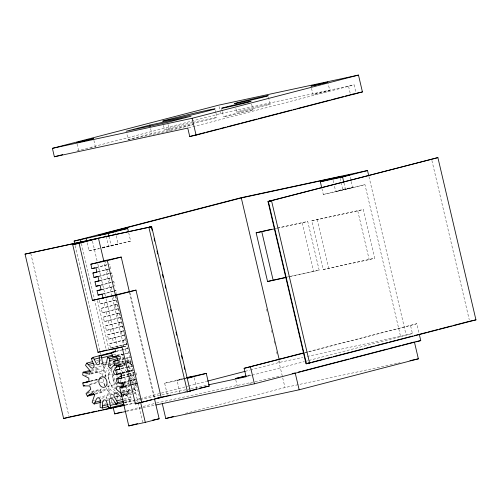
<?xml version="1.0" encoding="UTF-8"?>
<svg xmlns="http://www.w3.org/2000/svg" width="501" height="501" viewBox="0 0 501 501"><rect width="100%" height="100%" fill="white"/><g stroke="black" fill="none" stroke-linecap="round" stroke-linejoin="round"><path stroke-width="0.38" stroke-dasharray="2.5 1.88" d="M116.927 398.928L117.29 396.567L119.013 396.498M90.737 372.944L96.612 371.441L97.037 368.63L103.45 370.696L104.396 367.596L100.795 363.175M109.18 368.655L108.416 372.462A18.405 13.803 75.4 0 0 120.91 394.55M113.408 362.755L119.363 361.215L121.593 353.988L122.695 354.608M121.273 396.767L135.226 393.197L136.109 390.648L132.878 388.131M105.893 401L108.097 400.437L106.074 398.664L108.761 391.87L106.763 389.127L92.629 392.652M109.938 396.867L111.441 394.231L112.857 394.838M99.436 361.728L100.745 359.549L94.871 361.052M127.667 367.214L131.005 362.261L129.258 360.031L124.855 361.158M127.129 362.592L129.258 360.031M125.012 364.891L120.472 366.143M95.415 147.137L93.825 140.048M124.874 402.128L130.01 400.813L131.688 399.097L127.623 392.076L129.101 389.502L130.661 390.285M104.603 385.789L103.582 382.163L100.375 382.15M91.877 392.101L99.956 390.035L101.271 388.995L87.318 392.565M95.478 394.13L101.352 392.627L106.581 389.089M311.497 88.251L312.975 94.576L329.802 90.606L328.155 83.579M329.802 90.606L312.975 94.576M116.32 235.833L118.236 244.012L101.847 247.926M334.493 186.309L335.714 191.514L352.541 187.543L349.748 175.644M352.541 187.543L335.714 191.514M180.009 392.934L177.047 380.29L184.888 378.255M130.01 400.813C128.488 398.658 125.626 391.2 123.002 396.159M129.026 371.21L132.59 370.114M102.254 247.694L118.236 244.012M77.06 150.889L220.716 113.57L354.107 84.869L355.917 92.597M128.181 139.66L151.747 133.542L193.035 124.655L169.47 130.78L128.181 139.66L126.697 133.335M188.52 127.88L354.107 84.869M87.086 242.728L89.009 250.913L99.455 248.195M102.442 247.419L130.648 241.087L128.726 232.902M102.348 248.039L130.648 241.087M321.911 188.489L323.308 194.444L342.715 189.403L364.947 184.619L400.537 336.353L307.345 356.399M323.308 194.444L345.54 189.66L364.947 184.619M96.267 267.484L107.095 264.735M95.923 267.753L106.87 264.91M98.027 271.711L109.475 268.855M97.689 271.98L110.821 268.567L109.788 264.152M277.285 228.274L307.746 221.473L319.162 270.152L288.701 276.953M99.066 276.126L109.168 273.559M311.728 220.86L363.325 209.512L374.742 258.197L369.193 259.637L323.145 269.544L311.728 220.86L363.325 209.512M97.996 276.583L108.936 273.74M109.669 273.552L111.855 272.982L112.894 277.397M100.1 280.535L110.201 277.974M99.029 280.998L109.976 278.155M101.133 284.95L111.235 282.389M100.068 285.407L113.927 281.806L114.961 286.221M102.173 289.365L113.614 286.509M101.102 289.822L112.775 286.791M103.206 293.78L113.307 291.213M102.135 294.237L113.082 291.394M113.808 291.206L116 290.636L116.689 293.58M99.304 300.256L100.169 303.932L116.72 299.755M100.169 303.932L116.608 299.842M118.681 308.672L102.242 312.762L101.202 308.347L119.106 303.875M101.202 308.347L117.647 304.257M102.242 312.762L118.117 308.722M120.747 317.496L104.308 321.586L103.275 317.177L121.173 312.705M103.275 317.177L119.714 313.081M104.308 321.586L120.866 317.409M122.82 326.326L106.381 330.416L105.348 326.001L122.57 321.68M105.348 326.001L121.787 321.911M323.145 269.544L374.742 258.197M106.381 330.416L122.933 326.232M124.893 335.15L108.448 339.24L107.414 334.831L125.313 330.359M107.414 334.831L123.853 330.741M108.448 339.24L125.006 335.063M126.96 343.98L110.521 348.07L109.487 343.655L127.386 339.19M109.487 343.655L125.926 339.565M110.521 348.07L127.072 343.893M122.244 346.266L123.716 345.884L104.17 262.555M123.44 346.748L126.809 345.878L115.124 296.053M116.664 351.157L128.782 348.157M115.593 351.614L121.43 350.099M122.163 349.911L127.999 348.395M116.971 355.76L129.145 352.717M116.627 356.029L122.463 354.514M123.196 354.326L129.033 352.804M118.004 360.175L123.841 358.66M124.567 358.465L131.525 356.844M117.666 360.444L130.066 357.219M119.77 364.396L131.218 361.547M118.699 364.853L124.536 363.338M127.454 362.58L131.105 361.634M120.804 368.811L125.914 367.483M126.64 367.296L133.598 365.667M121.192 368.893L125.569 367.753M126.302 367.565L132.139 366.049M121.837 373.226L126.947 371.899M127.674 371.711L133.285 370.371M120.772 373.683L133.172 370.464M122.877 377.641L135.665 374.498M121.806 378.098L127.642 376.583M128.369 376.389L134.205 374.873M123.91 382.05L129.02 380.729M129.746 380.535L135.358 379.201M122.839 382.513L128.676 380.992M129.408 380.804L135.245 379.288M124.943 386.465L129.321 385.332M132.239 384.574L137.737 383.321M123.879 386.922L129.715 385.407M130.442 385.219L136.278 383.703M167.253 394.375L164.635 383.221L183.297 378.374M128.143 394.456L122.595 395.896A18.405 13.803 75.4 0 0 130.091 387.323M305.353 352.416L307.627 351.821M308.378 351.627L416.807 323.746L419.043 333.278M304.902 352.817L416.807 323.746M124.336 402.71L139.435 398.79M140.186 398.596L187.75 386.24M188.501 386.046L206.619 381.336M245.121 371.335L249.655 370.158M250.406 369.963L279.846 362.317L302.761 357.388M184.769 391.406L187.011 390.824M400.537 336.353L412.429 333.541L410.457 325.111M246.091 376.752L251.383 375.374M252.141 375.18L304.307 361.628M305.065 361.434L308.09 360.645M308.848 360.451L412.429 333.541M126.647 410.77L142.359 406.687M143.104 406.493L155.824 403.192M156.569 402.998L280.717 376.057M185.376 413.4L284.975 387.53L397.017 363.425M99.367 357.877L100.833 357.501M113.395 354.915L115.599 354.351L115.387 352.216M117.19 355.115L121.593 353.988M117.923 356.731L123.064 355.416M117.447 356.862L121.117 355.923M96.962 362.311L100.638 361.371M118.18 358.484L123.321 357.169L122.357 362.799L124.874 365.016M90.518 365.805L92.716 365.242M93.455 365.054L95.653 364.49M100.895 363.732L108.235 361.854M105.329 364.822L107.533 364.258M108.266 364.07L112.675 362.943M94.564 367.721L103.375 365.467M112.005 364.164L113.401 363.807M116.188 363.093L120.378 362.023M116.777 363.225L124.123 361.346M91.163 370.133L97.037 368.63M118.637 363.883L124.511 362.38M125.244 362.192L128.181 361.44M91.32 371.197L98.666 369.318M119.257 365.267L125.131 363.764M125.864 363.576L131.005 362.261M120.378 366.112L129.928 363.67M90.806 373.971L103.287 370.778M85.02 375.506L87.224 374.942M90.894 374.003L98.24 372.124L102.874 374.936M120.365 366.469L121.762 366.112M103.632 376.282L113.182 373.84M122.3 372.462L126.703 371.335M127.442 371.147L132.577 369.832M122.269 372.719L126.678 371.592M127.411 371.404L132.552 370.089M90.149 381.104L98.371 379.219L90.293 381.286M122.419 372.901L126.822 371.773M90.23 381.424L98.309 379.357M99.041 379.169L102.711 378.23L99.079 379.057M122.551 375.481L127.692 374.166M128.425 373.978L133.567 372.669M122.52 375.744L127.661 374.429M128.4 374.241L134.274 372.738L130.247 374.973L130.698 378.274M89.216 384.436L97.288 382.369L96.762 379.414M90.086 384.43L97.432 382.551M107.314 386.509L117.597 383.879M123.803 382.852L128.939 381.537M129.678 381.349L135.552 379.846L130.905 378.662M123.653 383.428L128.795 382.113M131.732 381.361L135.408 380.422M86.736 393.417L91.144 392.289M120.697 385.206L122.169 384.831M122.902 384.643L129.508 382.952M124.592 385.613L135.602 382.795L131.156 382.57M95.322 393.46L102.667 391.582M124.442 386.19L129.584 384.874M130.323 384.687L136.197 383.184M121.017 388.532L123.114 387.999M123.81 387.818L128.694 386.572M115.23 393.041L117.434 392.477M121.837 391.35L129.183 389.471M98.302 397.569L111.523 394.187M122.407 392.627L130.078 390.661A15.155 11.316 75.7 0 1 121.217 389.496M120.628 393.128L130.911 390.498M131.644 390.31L134.581 389.559M92.917 400.524L94.382 400.149M101.728 398.27L106.87 396.955M122.889 394.03L136.109 390.648M122.682 394.926L131.494 392.671M111.203 397.982L113.401 397.418M114.14 397.23L118.543 396.103M122.952 394.982L125.156 394.419M107.164 399.103L108.629 398.727M115.975 396.848L117.447 396.473M101.484 402.128L105.154 401.188M123.941 399.047L130.548 397.356M103.914 404.345L106.112 403.781M110.521 402.654L112.725 402.09M114.923 402.635L116.389 402.259M123.734 400.38L128.876 399.065M108.41 404.439L116.483 402.372M124.342 400.975L131.688 399.097M250.224 375.18L247.256 375.925M192.24 122.551L186.134 123.985A27.06 0.57 -13.2 0 0 168.518 129.007A27.06 0.57 -13.2 0 0 212.324 118.756L215.493 117.879A27.06 0.57 -13.2 0 0 193.01 122.369M186.028 378.355L177.047 380.29M90.512 148.083L92.391 147.67M247.582 375.512L250.869 374.804M249.561 383.941L251.389 383.541M89.009 250.913L99.38 248.678M275.281 228.456L276.79 228.13M277.548 227.968L307.746 221.473M109.838 273.414L111.855 272.982M111.911 282.245L113.927 281.806M113.977 291.068L116 290.636M286.697 277.134L289.722 276.489M290.474 276.327L319.162 270.152M121.599 346.341L123.716 345.884M123.102 346.673L126.809 345.878M164.635 383.221L183.166 379.232M183.905 379.075L186.128 378.593M124.411 402.929L135.12 400.625M135.89 400.462L161.14 395.026M161.911 394.863L187.161 389.427M187.925 389.264L190.223 388.77M190.987 388.607L207.827 384.981M125.626 404.896L139.366 401.94M125.175 405.24L134.299 403.274M126.133 411.415L142.165 407.964M142.929 407.801L154.383 405.334M397.781 363.263L400.067 362.768M94.958 147.144L95.472 147.075M96.612 371.441L98.24 372.124M118.48 360.839L122.062 362.605L125.294 365.448M134.205 392.471L135.226 393.197M103.206 362.016L104.314 363.037M99.956 390.035L101.352 392.627M120.397 397.606L120.847 398.996M431.893 160.495L469.243 319.719M348.558 86.31L350.537 94.739M368.955 176.621L406.079 334.912M357.777 210.952L369.193 259.637M343.968 182.965L345.54 189.66M340.098 178.243L342.715 189.403M333.096 180.36L333.798 183.335M317.271 219.419L328.687 268.104M302.197 222.914L313.62 271.592M268.48 97.056L270.139 104.177M251.64 104.164L252.961 109.782M235.865 108.41L236.704 112.017M221.749 109.005L222.244 111.109M222.406 111.817L223.565 116.733M279.489 360.795L279.846 362.317M219.069 106.544L220.221 111.46M220.384 112.168L220.716 113.57M266.57 309.073L267.108 311.359M269.075 319.738L269.607 322.024M271.573 330.403L272.112 332.689M274.072 341.068L274.611 343.354M276.577 351.733L277.109 354.019M278.719 360.87L284.975 387.53M215.33 110.358L215.825 112.462M215.987 113.163L216.977 117.378M235.789 379.94L237.267 386.258M167.985 124.455L169.47 130.78M163.489 125.375L164.478 129.59M150.594 128.619L151.747 133.542M194.219 377.81L196.837 388.964M129.815 292.246L154.465 397.337M115.625 232.859L116.144 235.088M129.596 292.741L154.17 397.512M108.974 236.459L111.241 246.129M105.448 233.228L105.974 235.457M106.149 236.203L108.416 245.872M115.737 296.341L123.929 331.267M124.104 332.025L126.421 341.895M126.596 342.653L140.311 401.113M104.715 260.608L105.749 265.023M106.782 269.438L107.821 273.853M108.855 278.262L109.888 282.677M110.928 287.092L111.961 291.507M112.994 295.916L114.028 300.331M115.067 304.746L116.1 309.161M117.134 313.576L118.173 317.985M119.207 322.4L120.24 326.815M121.28 331.23L122.313 335.639M123.346 340.054L124.386 344.469M125.419 348.884L126.452 353.299M127.486 357.708L128.525 362.123M129.559 366.538L130.592 370.953M131.631 375.368L132.665 379.777M133.698 384.192L137.907 402.134M138.082 402.885L142.641 422.324M77.06 144.019L78.538 150.344M92.485 241.194L97.639 263.163M97.814 263.921L105.811 298.007M105.993 298.765L117.366 347.256M104.208 303.061L105.241 307.476M106.275 311.891L107.314 316.306M108.348 320.721L109.381 325.13M110.42 329.545L111.454 333.96M112.487 338.375L113.527 342.784M97.513 300.638L108.842 348.947M81.387 243.511L106.024 348.527M109.594 363.751L110.126 366.031M111.022 369.838L115.305 388.1M116.908 394.951L117.979 399.516M75.219 245.64L100.751 354.501M103.425 365.918L106.106 377.341M107.715 384.192L111.103 398.652M111.285 399.416L112.356 403.981M30.774 253.431L68.969 416.287M116.1 388.87A10.828 8.085 75.7 0 1 108.585 377.397A10.828 8.085 75.7 0 1 115.455 367.809M120.71 369.832A10.828 8.085 75.7 0 1 124.624 383.553M115.199 392.828A15.155 11.316 75.7 0 1 107.947 386.327M105.291 377.353A15.155 11.316 75.7 0 1 107.396 368.222M109.443 365.761A15.155 11.316 75.7 0 1 114.892 363.544M115.643 363.544A15.155 11.316 75.7 0 1 117.917 363.939M118.518 364.139A15.155 11.316 75.7 0 1 127.116 373.458M127.379 374.197A15.155 11.316 75.7 0 1 122.382 392.496M116.32 384.186A15.155 11.316 75.7 0 1 113.652 373.652M117.816 363.62A15.155 11.316 75.7 0 1 131.913 365.473M135.953 372.681A15.155 11.316 75.7 0 1 136.648 375.913M136.103 383.44A15.155 11.316 75.7 0 1 132.64 389.064M130.523 385.432A10.828 8.085 75.7 0 1 124.473 386.728M122.363 385.739A10.828 8.085 75.7 0 1 120.904 384.568M117.071 376.652A10.828 8.085 75.7 0 1 116.958 375.255M116.984 373.878A10.828 8.085 75.7 0 1 117.459 371.272M120.509 366.801A10.828 8.085 75.7 0 1 125.269 365.78M128.093 366.945A10.828 8.085 75.7 0 1 131.988 383.672M117.81 383.797A5.411 4.039 75.7 0 1 113.502 380.967A5.411 4.039 75.7 0 1 113.332 375.067M120.991 379.389A5.411 4.039 75.7 0 1 120.378 381.9M119.056 396.56A18.405 13.803 75.4 0 1 115.362 395.99M112.944 394.938A18.405 13.803 75.4 0 1 105.886 387.655M104.966 385.845A18.405 13.803 75.4 0 1 102.793 376.577M102.786 375.894A18.405 13.803 75.4 0 1 102.868 373.903L103.751 369.506A18.405 13.803 75.4 0 1 105.529 365.717M109.926 361.54A18.405 13.803 75.4 0 1 111.241 360.939M128.275 369.763A18.405 13.803 75.4 0 1 131.049 381.605M131.3 392.596A18.405 13.803 75.4 0 1 122.382 394.926M110.082 366.081A18.405 13.803 75.4 0 1 112.525 362.405M118.173 359.085A18.405 13.803 75.4 0 1 124.023 359.399M126.44 360.451A18.405 13.803 75.4 0 1 127.605 361.165L130.836 364.014A18.405 13.803 75.4 0 1 133.109 367.07M136.328 383.002A18.405 13.803 75.4 0 1 133.855 389.672M252.792 109.907L251.634 110.258A15.155 0.319 -13.2 0 1 228.782 115.731L226.176 116.276A15.155 0.319 -13.2 0 1 235.063 113.689A15.155 0.319 -13.2 0 1 252.792 109.907M266.764 104.696L263.639 105.36A17.322 0.363 -13.2 0 0 241.457 110.589A17.322 0.363 -13.2 0 0 240.073 111.41L243.192 110.746A17.322 0.363 -13.2 0 0 265.38 105.511A17.322 0.363 -13.2 0 0 266.764 104.696"/><path stroke-width="0.75" d="M89.416 381.292L82.809 382.983L83.335 385.939L89.767 385.908L90.775 389.214L86.003 393.604L87.399 396.197L92.629 392.652L94.658 395.013L92.121 402.234L94.138 404.006C95.691 401.62 96.987 394.268 100.25 399.579L100.106 407.369L102.398 408.027C102.68 405.403 101.484 397.487 106.218 400.481L108.573 408.127L123.96 404.169L122.526 404.558M89.692 370.508L83.085 372.199L82.659 375.011L88.771 378.08L88.971 381.486L82.809 382.983M117.19 356.919L109.844 358.797L108.429 366.488L110.84 368.604L115.305 363.601L117.052 365.83L119.257 365.267M112.781 356.242L107.64 357.557C106.519 359.968 106.826 368.103 102.567 363.676L101.434 355.785L111.717 353.155M92.666 361.616L86.792 363.119L85.483 365.298L90.443 371.16L89.497 374.266L83.085 372.199M117.052 365.83L113.239 371.773L114.986 374.779L120.829 372.838L121.812 375.669L116.207 378.85L116.952 382.232L122.92 383.616L122.977 386.565L117.027 386.146L116.401 389.321L122.156 394.218L121.273 396.767C118.737 395.439 114.009 389.74 113.79 395.965L117.729 402.666L123.609 401.163M108.573 408.127L110.74 407.551L109.049 399.729C111.673 394.769 114.535 402.228 116.057 404.376L117.729 402.666M86.792 363.119C88.953 364.684 92.679 371.88 94.201 365.905L91.314 358.484L93.28 357.313L113.107 352.178M105.924 354.526L107.233 353.744M195.991 389.258L196.693 389.045M52.398 148.346L218.737 105.141L358.478 75.075L362.436 91.934L196.091 135.138L189.741 136.51L187.762 128.081L54.371 156.775L52.398 148.346L192.14 118.28L358.478 75.075M149.768 125.112L126.202 131.231L167.491 122.344L191.056 116.226L149.768 125.112L150.1 126.515M54.371 156.775L62.694 154.615M189.741 136.51L204.84 132.583M206.349 132.195L218.43 129.058M219.939 128.663L225.976 127.097M227.485 126.703L239.566 123.565M241.075 123.171L243.342 122.588M244.851 122.194L256.925 119.056M258.441 118.662L278.068 113.564M279.577 113.176L291.657 110.038M293.166 109.644L295.427 109.055M296.936 108.661L330.153 100.037M331.662 99.643L343.742 96.505M345.252 96.111L349.786 94.939M353.311 94.019L350.537 94.739L356.887 93.374M74.68 243.354L74.148 241.075L240.486 197.864L367.527 170.534L368.774 175.857M124.417 405.403L63.602 418.485L25.05 254.107L151.283 226.702L152.172 230.498M74.148 241.075L108.272 233.485L127.68 228.443L128.375 231.418M321.736 187.75L320.339 181.8L339.747 176.759L241.294 197.939L105.448 233.228L127.68 228.443M103.813 261.04L98.484 238.307L79.077 243.348L92.447 300.349L135.99 290.117L161.172 397.493L135.414 403.9L122.094 347.099L97.958 352.297L72.726 244.72L92.128 239.678M151.283 226.702L148.509 227.423L151.684 226.74L190.236 391.118L154.822 398.859M320.339 181.8L342.571 177.016L367.527 170.534M25.05 254.107L151.684 226.74M267.966 201.465L437.893 157.608L475.95 319.876L309.605 363.087L306.43 363.77L268.373 201.496L271.147 200.776L267.966 201.465L306.03 363.732L309.205 363.05L306.43 363.77M268.373 201.496L437.893 157.608M103.168 298.652L102.135 294.237L98.096 295.108L97.062 290.693L101.102 289.822L100.068 285.407L96.029 286.278L94.996 281.863L99.029 280.998L97.996 276.583L93.956 277.448L92.923 273.039L96.962 272.168L95.923 267.753L91.89 268.624L90.85 264.209L104.715 260.608L121.229 257.057L129.421 291.983M90.85 264.209L107.364 260.658L121.229 257.057M91.89 268.624L94.808 267.866M92.923 273.039L97.3 271.899M286.44 277.441L267.565 281.499L256.149 232.821L271.504 229.27M93.956 277.448L98.334 276.314M94.996 281.863L99.367 280.729M96.029 286.278L99.674 285.332M97.062 290.693L101.44 289.553M98.096 295.108L102.473 293.968M92.447 300.349L116.583 295.158L135.99 290.117M267.565 281.499L285.946 277.297M97.958 352.297L106.913 349.967M154.527 399.034L159.161 418.773L145.296 422.374L128.782 425.925L119.839 387.793L123.879 386.922L122.839 382.513L118.806 383.378L117.766 378.963L121.806 378.098L120.772 373.683L116.733 374.554L115.7 370.139L119.733 369.268L118.699 364.853L114.66 365.724L113.627 361.309L117.666 360.444L116.627 356.029L112.593 356.9L111.554 352.485L115.931 351.345M112.593 356.9L116.238 355.948M113.627 361.309L118.004 360.175M115.7 370.139L120.077 368.999M117.766 378.963L122.144 377.829M119.839 387.793L124.217 386.653M186.867 378.437L206.274 373.395L209.243 386.039L187.061 391.801L190.236 391.118M208.591 384.818L246.091 376.752L244.112 368.323L303.844 352.804M244.112 368.323L304.145 353.011M63.602 418.485L69.151 417.045M207.376 381.142L245.121 371.335M135.414 403.9L144.369 401.577M145.866 401.188L151.834 399.635M167.603 395.865L170.59 395.089M306.03 363.732L310.57 362.549M312.085 362.154L324.203 359.01M325.719 358.616L331.775 357.044M333.29 356.649L349.191 352.516M350.706 352.128L362.824 348.978M364.34 348.583L374.184 346.028M375.7 345.634L387.812 342.49M389.327 342.095L395.383 340.517M396.898 340.129L412.805 335.996M414.321 335.601L426.432 332.457M427.948 332.063L437.793 329.508M439.308 329.113L451.426 325.963M452.935 325.569L468.842 321.442M113.251 407.789L114.679 413.882L121.411 412.129M298.214 372.155L300.481 371.567M301.984 371.172L335.188 362.549M336.697 362.16L348.765 359.023M350.274 358.628L387.248 349.028M388.757 348.633L400.825 345.502M402.334 345.108L414.408 341.97L418.36 358.835L299.153 389.797L165.762 418.498L162.324 403.837M155.911 405.008L254.42 383.816L420.759 340.605L419.387 334.743M128.782 425.925L137.537 423.652M165.762 418.498L173.308 416.538M91.314 358.484L92.785 358.109M93.28 357.313L94.144 359.273L99.279 357.958M101.647 357.921L112.662 355.103M88.151 364.565L93.292 363.25M109.368 360.739L117.447 358.672M84.713 372.882L90.587 371.385M115.975 367.239L119.645 366.3M84.419 382.789L89.56 381.474M120.321 376.307L121.787 375.932M83.335 385.939L84.807 385.563M121.599 383.415L123.064 383.04M121.649 386.365L123.121 385.989M88.715 395.151L93.856 393.836M87.399 396.197L94.745 394.318M94.933 402.297L100.807 400.794M94.138 404.006L100.751 402.316M116.595 400.925L123.202 399.234M102.53 405.942L107.671 404.626M110.195 405.453L117.541 403.574M116.057 404.376L123.403 402.503M102.398 408.027L108.272 406.524M193.674 389.866L194.776 389.584M188.188 377.842L193.868 376.32L187.08 377.741M191.808 390.323L193.123 390.003M246.598 376.082L235.457 378.531L245.496 375.982M356.787 93.148L362.436 91.934M72.726 244.72L79.077 243.348M256.149 232.821L275.024 228.757M109.024 349.704L121.618 346.993M111.554 352.485L115.593 351.614L114.904 348.671M186.266 377.698L206.274 373.395M469.6 321.241L475.95 319.876M199.605 388.112L209.243 386.039M415.817 341.669L420.759 340.605M69.915 416.882L85.176 413.594M86.704 413.269L89.754 412.611M91.282 412.285L96.624 411.133M98.152 410.807L101.202 410.15M102.73 409.818L124.862 405.058M156.919 398.163L166.839 396.028M292.146 373.596L295.195 372.938L299.153 389.797M114.679 413.882L125.369 411.578M409.981 360.639L418.36 358.835M152.404 420.226L159.161 418.773M195.421 389.208L196.398 389.02M101.434 355.785L99.154 355.741L99.593 363.626C99.53 364.603 97.294 365.204 96.762 364.377L94.144 359.273M107.64 357.557L109.844 358.797M342.571 177.016L343.792 182.22M271.548 200.813L309.605 363.087M261.691 231.381L273.108 280.059M241.294 197.939L279.132 359.273M192.14 118.28L196.091 135.138M250.462 366.957L254.42 383.816M154.126 238.839L154.659 241.119M156.976 250.982L157.683 254.013M159.644 262.361L160.176 264.634M162.493 274.498L163.201 277.535M165.161 285.877L165.693 288.156M170.678 309.399L171.21 311.672M176.014 332.157L176.728 335.194M178.682 343.536L179.22 345.815M181.531 355.672L182.245 358.71M184.199 367.058L184.731 369.331M148.91 227.46L187.468 391.838M108.272 233.485L108.974 236.459M116.583 295.158L141.77 402.535M107.364 260.658L115.556 295.577M140.668 402.635L145.296 422.374M86.04 238.269L86.567 240.499M80.498 239.703L81.03 241.989M76.785 142.553L93.499 138.645L76.785 142.553M311.14 86.066L327.823 82.177L311.14 86.066M98.591 235.257L115.274 231.368L98.591 235.257M332.889 178.788L349.573 174.899L332.889 178.788M250.813 101.478L244.751 103.112A15.155 0.319 -13.2 0 1 226.803 107.302L224.197 107.847A15.155 0.319 -13.2 0 1 224.98 107.27L227.817 106.544A15.155 0.319 -13.2 0 1 244.212 102.692A15.155 0.319 -13.2 0 1 250.813 101.478M213.52 109.45L205.698 111.529A27.06 0.57 -13.2 0 1 170.966 119.651A27.06 0.57 -13.2 0 1 167.159 119.783L191.031 113.94A27.06 0.57 -13.2 0 1 213.52 109.45M264.785 96.267L261.666 96.925A17.322 0.363 -13.2 0 0 239.478 102.16A17.322 0.363 -13.2 0 0 238.094 102.981L241.213 102.317A17.322 0.363 -13.2 0 0 263.401 97.081A17.322 0.363 -13.2 0 0 264.785 96.267M98.935 379.821A5.411 4.039 75.7 0 0 103.857 387.367A5.411 4.039 75.7 0 0 105.911 378.969A5.411 4.039 75.7 0 0 98.935 379.821"/></g></svg>
